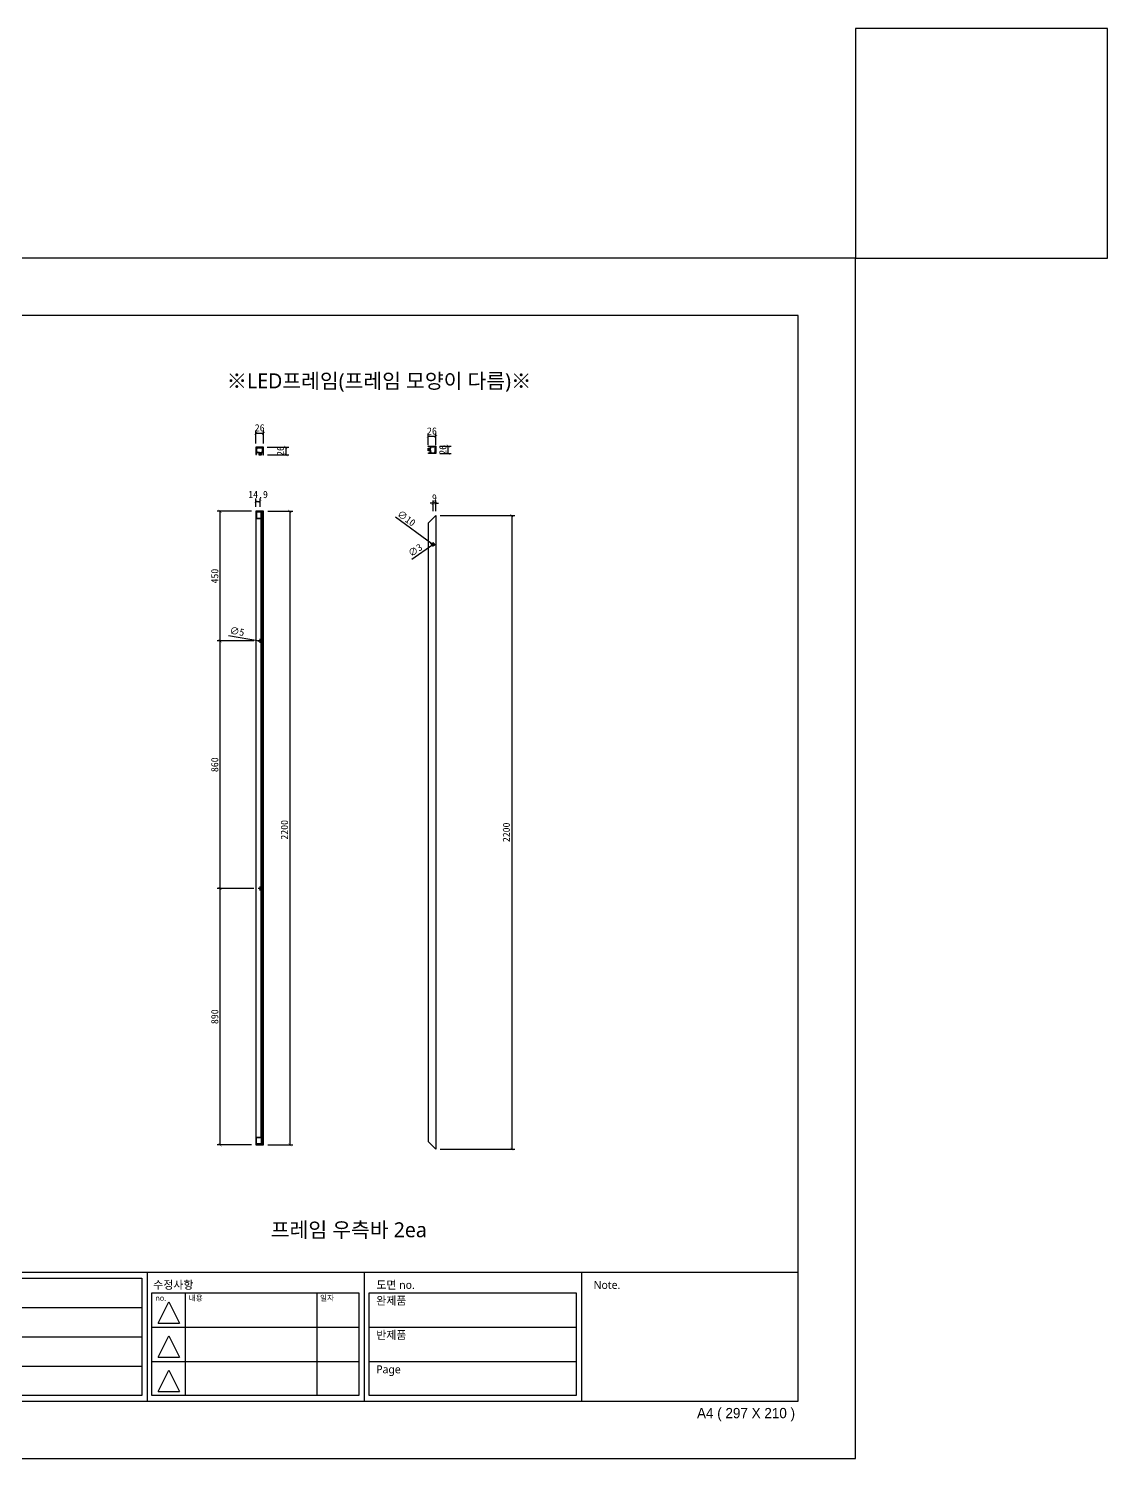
# Model space of a CAD drawing. Header units: millimetres. Extents: x -44117 to 256353, y -2095463 to 65325.
# Drawn here: x -39786 to -36041, y 49726 to 54691 of the extents above; entities that cross this region are included whole.
import ezdxf

# ---------------------------------------------------------------- set-up
doc = ezdxf.new("R2010")
doc.units = ezdxf.units.MM
doc.header["$LTSCALE"] = 10
doc.linetypes.add('CENTER', pattern=[50.8, 31.75, -6.35, 6.35, -6.35])
doc.layers.add('도면층2', color=3, linetype='CENTER')
doc.styles.add('고딕', font='')
doc.styles.get('고딕').set_extended_font_data('HYgtrE')
doc.dimstyles.new('ISO-25', dxfattribs={"dimtxt": 2.5, "dimasz": 2.5, "dimexe": 1, "dimexo": 1, "dimtad": 1, "dimtxsty": 'Standard', "dimblk": 'ARCHTICK', "dimcen": 2.5, "dimadec": 0, "dimazin": 0, "dimtfac": 1, "dimtmove": 0, "dimatfit": 3, "dimfxl": 0, "dimarcsym": 0})

# ---------------------------------------------------------------- blocks, each defined once
blk = doc.blocks.new('A$C2EC13F1B')
at = {"color": 7}
for p, q in [((-3.67, -0.83), (-1.17, 4.17)), ((-1.17, 4.17), (1.33, -0.83))]:
    blk.add_line(p, q, dxfattribs=at)
blk.add_lwpolyline([(-3.67, -0.83), (1.33, -0.83)], dxfattribs=at)
blk = doc.blocks.new('a4 1scale')
at = {"color": 8}
for p, q in [((-15144.83, -4477.05), (-14867.83, -4477.05)), ((-15097.66, -4499.61), (-15097.66, -4477.05)), ((-15057.67, -4499.62), (-15057.67, -4477.06)), ((-15028.06, -4478.06), (-15028.06, -4498.62)), ((-15019.68, -4499.62), (-15019.68, -4477.06)), ((-14981.69, -4499.62), (-14981.69, -4477.06)), ((-14943.7, -4499.62), (-14943.7, -4477.06)), ((-14905.71, -4499.62), (-14905.71, -4477.06)), ((-14980.9, -4480.63), (-14944.7, -4480.63)), ((-14975.07, -4480.63), (-14975.07, -4498.62)), ((-14952.08, -4480.63), (-14952.08, -4498.62)), ((-14942.91, -4480.63), (-14906.71, -4480.63)), ((-15056.67, -4483.2), (-15020.68, -4483.2)), ((-15018.68, -4483.2), (-14982.69, -4483.2)), ((-15096.66, -4488.33), (-15058.67, -4488.34)), ((-15056.67, -4488.34), (-15020.68, -4488.34)), ((-15018.68, -4488.34), (-14982.69, -4488.34)), ((-14980.9, -4486.63), (-14944.7, -4486.63)), ((-14942.91, -4486.63), (-14906.71, -4486.63)), ((-15141.53, -4492.95), (-15101.88, -4492.95)), ((-14980.9, -4492.63), (-14944.7, -4492.63)), ((-14942.91, -4492.63), (-14906.71, -4492.63)), ((-15056.67, -4493.48), (-15020.68, -4493.48)), ((-15018.68, -4493.48), (-14982.69, -4493.48))]:
    blk.add_line(p, q, dxfattribs=at)
for points in [[(-15154.83, -4509.61), (-14857.83, -4509.61), (-14857.83, -4299.61), (-15154.83, -4299.61)], [(-15144.83, -4499.61), (-14867.83, -4499.61), (-14867.83, -4309.61), (-15144.83, -4309.61)]]:
    blk.add_lwpolyline(points, close=True)
for points in [[(-15143.82, -4478.05), (-15098.66, -4478.05), (-15098.66, -4498.61), (-15143.83, -4498.61)], [(-15058.67, -4478.06), (-15096.66, -4478.05), (-15096.66, -4498.61), (-15058.66, -4498.62)], [(-15056.67, -4478.06), (-15020.68, -4478.06), (-15020.68, -4498.62), (-15056.67, -4498.62)], [(-15018.68, -4478.06), (-14982.69, -4478.06), (-14982.69, -4498.62), (-15018.68, -4498.62)]]:
    blk.add_lwpolyline(points, close=True, dxfattribs=at)
for points in [[(-14944.7, -4480.63), (-14944.7, -4498.62), (-14980.9, -4498.62), (-14980.9, -4480.63)], [(-14906.71, -4480.63), (-14906.71, -4498.62), (-14942.91, -4498.62), (-14942.91, -4480.63)]]:
    blk.add_lwpolyline(points, dxfattribs=at)
at = {"color": 8, "xscale": 0.7469071166727064, "yscale": 0.7469071166727064, "zscale": 0.7469071166727064}
for p in [(-14977.06, -4485.3), (-14977.06, -4491.3), (-14977.06, -4497.29)]:
    blk.add_blockref('A$C2EC13F1B', p, dxfattribs=at)
at = {"color": 8, "style": '고딕'}
for s, insert, char_height, width, attachment_point in [('{\\fMalgun Gothic|b0|i0|c129|p50;설 계}', (-15055.65, -4478.55), 1.4003, 21.6513, 1), ('{\\fMalgun Gothic|b0|i0|c129|p50;재 질}', (-15017.66, -4478.55), 1.4003, 21.6513, 1), ('{\\fMalgun Gothic|b0|i0|c129|p50;수정사항}', (-14980.67, -4478.55), 1.4003, 21.6513, 1), ('{\\fMalgun Gothic|b0|i0|c129|p50;도면 no.}', (-14941.63, -4478.55), 1.4003, 21.6513, 1), ('{\\fMalgun Gothic|b0|i0|c129|p50;PROJECT}', (-15095.45, -4478.74), 1.6004, 37.4801, 1), ('{\\fGulim|b0|i0|c129|p50;일자}', (-15027.2, -4478.57), 1.4, 24.7824, 1), ('{\\fMalgun Gothic|b0|i0|c129|p50;Note.}', (-14903.64, -4478.55), 1.4003, 21.6513, 1), ('{\\fMalgun Gothic|b0|i0|c129|p50;no.}', (-14980.32, -4481.07), 0.96, 25.9815, 1), ('{\\fMalgun Gothic|b0|i0|c129|p50;내용}', (-14974.49, -4481.07), 0.96, 25.9815, 1), ('{\\fMalgun Gothic|b0|i0|c129|p50;일자}', (-14951.5, -4481.07), 0.96, 25.9815, 1), ('{\\fGulim|b0|i0|c129|p50;완\\fMalgun Gothic|b0|i0|c129|p50;제품}', (-14941.66, -4481.32), 1.4003, 21.6513, 1), ('{\\fMalgun Gothic|b0|i0|c129|p50;검 토}', (-15055.65, -4483.82), 1.4003, 21.6513, 1), ('{\\fMalgun Gothic|b0|i0|c129|p50;수 량}', (-15017.66, -4483.82), 1.4003, 21.6513, 1), ('{\\fMalgun Gothic|b0|i0|c129|p50;반제품}', (-14941.66, -4487.32), 1.4003, 21.6513, 1), ('{\\fMalgun Gothic|b0|i0|c129|p50;도면명}', (-15095.89, -4489.07), 1.6004, 37.4801, 1), ('{\\fMalgun Gothic|b0|i0|c129|p50;승 인}', (-15055.65, -4489.02), 1.4003, 21.6513, 1), ('{\\fMalgun Gothic|b0|i0|c129|p50;마 감}', (-15017.66, -4489.02), 1.4003, 21.6513, 1), ('{\\fMalgun Gothic|b0|i0|c129|p50;Page}', (-14941.66, -4493.32), 1.4003, 21.6513, 1), ('{\\fMalgun Gothic|b0|i0|c129|p50;척 도 }', (-15055.65, -4494.02), 1.4003, 21.6513, 1), ('{\\fGulim|b0|i0|c129|p50;단 위}', (-15034.68, -4494.09), 1.4003, 21.6513, 1), ('mm', (-15024.45, -4496.13), 1.7, 15.2516, 5), ('{\\fMalgun Gothic|b0|i0|c129|p50;규 격 }', (-15017.66, -4494.02), 1.4003, 21.6513, 1), ('{\\C8;P-01-01}', (-15144.37, -4500.78), 1.8004, 27.0059, 1), ('{\\C8;A4 ( 297 X 210 )}', (-14868.4, -4500.78), 1.8004, 27.0059, 3)]:
    blk.add_mtext(s, dxfattribs=dict(at, insert=insert, char_height=char_height, width=width, attachment_point=attachment_point))
blk = doc.blocks.new('_ArchTick')
at = {"color": 0, "linetype": 'ByBlock', "const_width": 0.15}
blk.add_lwpolyline([(-0.5, -0.5), (0.5, 0.5)], dxfattribs=at)
blk = doc.blocks.new('*D1181')
at = {"color": 0, "lineweight": -2}
for p, q in [((-38357.6, 52999.9), (-38098.4, 52999.9)), ((-38108.4, 52999.9), (-38108.4, 50799.9)), ((-38357.6, 50799.9), (-38098.4, 50799.9))]:
    blk.add_line(p, q, dxfattribs=at)
at = {"layer": 'Defpoints', "color": 0}
for p in [(-38372.6, 52999.9), (-38372.6, 50799.9), (-38108.4, 50799.9)]:
    blk.add_point(p, dxfattribs=at)
at = {"color": 0, "lineweight": -2, "xscale": 10, "yscale": 10, "zscale": 10}
for p, rotation in [((-38108.4, 52999.9), 90), ((-38108.4, 50799.9), 270)]:
    blk.add_blockref('_ArchTick', p, dxfattribs=dict(at, rotation=rotation))
at = {"color": 0, "insert": (-38127.2, 51899.9), "char_height": 25, "attachment_point": 5, "rotation": 90}
blk.add_mtext('2200', dxfattribs=at)
blk = doc.blocks.new('*D1174')
at = {"color": 0, "lineweight": -2}
for p, q in [((-38512, 52995.1), (-38385.7, 52902.8)), ((-38377.6, 52896.9), (-38385.7, 52902.8)), ((-38377.6, 52896.9), (-38377.6, 52896.9))]:
    blk.add_line(p, q, dxfattribs=at)
at = {"layer": 'Defpoints', "color": 0}
for p in [(-38385.7, 52902.8), (-38377.6, 52896.9)]:
    blk.add_point(p, dxfattribs=at)
at = {"color": 0, "lineweight": -2, "xscale": 10, "yscale": 10, "zscale": 10}
for p, rotation in [((-38385.7, 52902.8), 323.8644302176114), ((-38377.6, 52896.9), 143.8644302176114)]:
    blk.add_blockref('_ArchTick', p, dxfattribs=dict(at, rotation=rotation))
at = {"color": 0, "insert": (-38474, 52990.5), "char_height": 25, "attachment_point": 5, "rotation": 323.8644}
blk.add_mtext('∅10', dxfattribs=at)
blk = doc.blocks.new('*D1182')
at = {"color": 0, "lineweight": -2}
for p, q in [((-38455.1, 52848.9), (-38382.9, 52899)), ((-38380.4, 52900.7), (-38382.9, 52899)), ((-38380.4, 52900.7), (-38380.4, 52900.7))]:
    blk.add_line(p, q, dxfattribs=at)
at = {"layer": 'Defpoints', "color": 0}
for p in [(-38382.9, 52899), (-38380.4, 52900.7)]:
    blk.add_point(p, dxfattribs=at)
at = {"color": 0, "lineweight": -2, "xscale": 10, "yscale": 10, "zscale": 10}
for p, rotation in [((-38382.9, 52899), 34.73872542622795), ((-38380.4, 52900.7), 214.7387254262279)]:
    blk.add_blockref('_ArchTick', p, dxfattribs=dict(at, rotation=rotation))
at = {"color": 0, "insert": (-38443.5, 52879.8), "char_height": 25, "attachment_point": 5, "rotation": 34.7387}
blk.add_mtext('∅3', dxfattribs=at)
blk = doc.blocks.new('*D1175')
at = {"color": 0, "lineweight": -2}
for p, q in [((-38381.6, 53042.5), (-38391.6, 53042.5)), ((-38381.6, 53014.9), (-38381.6, 53052.5)), ((-38372.6, 53042.5), (-38381.6, 53042.5)), ((-38372.6, 53014.9), (-38372.6, 53052.5)), ((-38372.6, 53042.5), (-38362.6, 53042.5))]:
    blk.add_line(p, q, dxfattribs=at)
at = {"layer": 'Defpoints', "color": 0}
for p in [(-38381.6, 53042.5), (-38381.6, 52999.9), (-38372.6, 52999.9)]:
    blk.add_point(p, dxfattribs=at)
at = {"color": 0, "lineweight": -2, "xscale": 10, "yscale": 10, "zscale": 10}
blk.add_blockref('_ArchTick', (-38381.6, 53042.5), dxfattribs=at)
at = {"color": 0, "lineweight": -2, "xscale": 10, "yscale": 10, "zscale": 10, "rotation": 180}
blk.add_blockref('_ArchTick', (-38372.6, 53042.5), dxfattribs=at)
at = {"color": 0, "insert": (-38377.1, 53061.2), "char_height": 25, "attachment_point": 5}
blk.add_mtext('9', dxfattribs=at)
blk = doc.blocks.new('*D1183')
at = {"color": 0, "lineweight": -2}
for p, q in [((-39092, 52583.7), (-38984.2, 52565.1)), ((-38979.2, 52564.3), (-38984.2, 52565.1)), ((-38979.2, 52564.3), (-38979.2, 52564.3))]:
    blk.add_line(p, q, dxfattribs=at)
at = {"layer": 'Defpoints', "color": 0}
for p in [(-38984.2, 52565.1), (-38979.2, 52564.3)]:
    blk.add_point(p, dxfattribs=at)
at = {"color": 0, "lineweight": -2, "xscale": 10, "yscale": 10, "zscale": 10}
for p, rotation in [((-38984.2, 52565.1), 350.2303854806697), ((-38979.2, 52564.3), 170.2303854806696)]:
    blk.add_blockref('_ArchTick', p, dxfattribs=dict(at, rotation=rotation))
at = {"color": 0, "insert": (-39062.1, 52597.6), "char_height": 25, "attachment_point": 5, "rotation": 350.2304}
blk.add_mtext('∅5', dxfattribs=at)
blk = doc.blocks.new('*D1184')
at = {"color": 0, "lineweight": -2}
for p, q in [((-38955.6, 53014.7), (-38868.9, 53014.7)), ((-38878.9, 53014.7), (-38878.9, 50814.7)), ((-38955.6, 50814.7), (-38868.9, 50814.7))]:
    blk.add_line(p, q, dxfattribs=at)
at = {"layer": 'Defpoints', "color": 0}
for p in [(-38970.6, 53014.7), (-38970.6, 50814.7), (-38878.9, 50814.7)]:
    blk.add_point(p, dxfattribs=at)
at = {"color": 0, "lineweight": -2, "xscale": 10, "yscale": 10, "zscale": 10}
for p, rotation in [((-38878.9, 53014.7), 90), ((-38878.9, 50814.7), 270)]:
    blk.add_blockref('_ArchTick', p, dxfattribs=dict(at, rotation=rotation))
at = {"color": 0, "insert": (-38897.6, 51908.7), "char_height": 25, "attachment_point": 5, "rotation": 90}
blk.add_mtext('2200', dxfattribs=at)
blk = doc.blocks.new('*D1176')
at = {"color": 0, "lineweight": -2}
for p, q in [((-38996.6, 53029.7), (-38996.6, 53059.1)), ((-38996.6, 53049.1), (-38981.7, 53049.1)), ((-38981.7, 53029.7), (-38981.7, 53059.1))]:
    blk.add_line(p, q, dxfattribs=at)
at = {"layer": 'Defpoints', "color": 0}
for p in [(-38981.7, 53049.1), (-38996.6, 53014.7), (-38981.7, 53014.7)]:
    blk.add_point(p, dxfattribs=at)
at = {"color": 0, "lineweight": -2, "xscale": 10, "yscale": 10, "zscale": 10, "rotation": 180}
blk.add_blockref('_ArchTick', (-38996.6, 53049.1), dxfattribs=at)
at = {"color": 0, "lineweight": -2, "xscale": 10, "yscale": 10, "zscale": 10}
blk.add_blockref('_ArchTick', (-38981.7, 53049.1), dxfattribs=at)
at = {"color": 0, "insert": (-38989.2, 53069.9), "char_height": 25, "attachment_point": 5}
blk.add_mtext('14,9', dxfattribs=at)
blk = doc.blocks.new('*D1185')
at = {"color": 0, "lineweight": -2}
for p, q in [((-39008.2, 51704.7), (-39130.9, 51704.7)), ((-39120.9, 50814.7), (-39120.9, 51704.7)), ((-39011.6, 50814.7), (-39130.9, 50814.7))]:
    blk.add_line(p, q, dxfattribs=at)
at = {"layer": 'Defpoints', "color": 0}
for p in [(-39120.9, 51704.7), (-38993.2, 51704.7), (-38996.6, 50814.7)]:
    blk.add_point(p, dxfattribs=at)
at = {"color": 0, "lineweight": -2, "xscale": 10, "yscale": 10, "zscale": 10}
for p, rotation in [((-39120.9, 51704.7), 90), ((-39120.9, 50814.7), 270)]:
    blk.add_blockref('_ArchTick', p, dxfattribs=dict(at, rotation=rotation))
at = {"color": 0, "insert": (-39139.6, 51259.7), "char_height": 25, "attachment_point": 5, "rotation": 90}
blk.add_mtext('890', dxfattribs=at)
blk = doc.blocks.new('*D1186')
at = {"color": 0, "lineweight": -2}
for p, q in [((-39008.2, 52564.7), (-39130.9, 52564.7)), ((-39120.9, 51704.7), (-39120.9, 52564.7)), ((-39003.7, 51704.7), (-39130.9, 51704.7))]:
    blk.add_line(p, q, dxfattribs=at)
at = {"layer": 'Defpoints', "color": 0}
for p in [(-39120.9, 52564.7), (-38993.2, 52564.7), (-38988.7, 51704.7)]:
    blk.add_point(p, dxfattribs=at)
at = {"color": 0, "lineweight": -2, "xscale": 10, "yscale": 10, "zscale": 10}
for p, rotation in [((-39120.9, 52564.7), 90), ((-39120.9, 51704.7), 270)]:
    blk.add_blockref('_ArchTick', p, dxfattribs=dict(at, rotation=rotation))
at = {"color": 0, "insert": (-39139.6, 52134.7), "char_height": 25, "attachment_point": 5, "rotation": 90}
blk.add_mtext('860', dxfattribs=at)
blk = doc.blocks.new('*D1187')
at = {"color": 0, "lineweight": -2}
for p, q in [((-39011.6, 53014.7), (-39130.9, 53014.7)), ((-39120.9, 52564.7), (-39120.9, 53014.7)), ((-39003.7, 52564.7), (-39130.9, 52564.7))]:
    blk.add_line(p, q, dxfattribs=at)
at = {"layer": 'Defpoints', "color": 0}
for p in [(-39120.9, 53014.7), (-38996.6, 53014.7), (-38988.7, 52564.7)]:
    blk.add_point(p, dxfattribs=at)
at = {"color": 0, "lineweight": -2, "xscale": 10, "yscale": 10, "zscale": 10}
for p, rotation in [((-39120.9, 53014.7), 90), ((-39120.9, 52564.7), 270)]:
    blk.add_blockref('_ArchTick', p, dxfattribs=dict(at, rotation=rotation))
at = {"color": 0, "insert": (-39139.6, 52789.7), "char_height": 25, "attachment_point": 5, "rotation": 90}
blk.add_mtext('450', dxfattribs=at)
blk = doc.blocks.new('*D1177')
at = {"color": 0, "lineweight": -2}
for p, q in [((-38398.6, 53244.4), (-38398.6, 53284.6)), ((-38372.6, 53274.6), (-38398.6, 53274.6)), ((-38372.6, 53244.4), (-38372.6, 53284.6))]:
    blk.add_line(p, q, dxfattribs=at)
at = {"layer": 'Defpoints', "color": 0}
for p in [(-38398.6, 53274.6), (-38398.6, 53229.4), (-38372.6, 53229.4)]:
    blk.add_point(p, dxfattribs=at)
at = {"color": 0, "lineweight": -2, "xscale": 10, "yscale": 10, "zscale": 10, "rotation": 180}
blk.add_blockref('_ArchTick', (-38398.6, 53274.6), dxfattribs=at)
at = {"color": 0, "lineweight": -2, "xscale": 10, "yscale": 10, "zscale": 10}
blk.add_blockref('_ArchTick', (-38372.6, 53274.6), dxfattribs=at)
at = {"color": 0, "insert": (-38385.6, 53293.4), "char_height": 25, "attachment_point": 5}
blk.add_mtext('26', dxfattribs=at)
blk = doc.blocks.new('*D1178')
at = {"color": 0, "lineweight": -2}
for p, q in [((-38358.1, 53241.2), (-38319, 53241.2)), ((-38329, 53215.2), (-38329, 53241.2)), ((-38358.1, 53215.2), (-38319, 53215.2))]:
    blk.add_line(p, q, dxfattribs=at)
at = {"layer": 'Defpoints', "color": 0}
for p in [(-38373.1, 53241.2), (-38329, 53241.2), (-38373.1, 53215.2)]:
    blk.add_point(p, dxfattribs=at)
at = {"color": 0, "lineweight": -2, "xscale": 10, "yscale": 10, "zscale": 10}
for p, rotation in [((-38329, 53241.2), 90), ((-38329, 53215.2), 270)]:
    blk.add_blockref('_ArchTick', p, dxfattribs=dict(at, rotation=rotation))
at = {"color": 0, "insert": (-38347.7, 53228.2), "char_height": 25, "attachment_point": 5, "rotation": 90}
blk.add_mtext('26', dxfattribs=at)
blk = doc.blocks.new('*D1179')
at = {"color": 0, "lineweight": -2}
for p, q in [((-38996.6, 53250.3), (-38996.6, 53295.7)), ((-38996.6, 53285.7), (-38970.6, 53285.7)), ((-38970.6, 53250.6), (-38970.6, 53295.7))]:
    blk.add_line(p, q, dxfattribs=at)
at = {"layer": 'Defpoints', "color": 0}
for p in [(-38970.6, 53285.7), (-38996.6, 53235.3), (-38970.6, 53235.6)]:
    blk.add_point(p, dxfattribs=at)
at = {"color": 0, "lineweight": -2, "xscale": 10, "yscale": 10, "zscale": 10, "rotation": 180}
blk.add_blockref('_ArchTick', (-38996.6, 53285.7), dxfattribs=at)
at = {"color": 0, "lineweight": -2, "xscale": 10, "yscale": 10, "zscale": 10}
blk.add_blockref('_ArchTick', (-38970.6, 53285.7), dxfattribs=at)
at = {"color": 0, "insert": (-38983.6, 53304.5), "char_height": 25, "attachment_point": 5}
blk.add_mtext('26', dxfattribs=at)
blk = doc.blocks.new('*D1180')
at = {"color": 0, "lineweight": -2}
for p, q in [((-38957.2, 53237.1), (-38882.9, 53237.1)), ((-38892.9, 53237.1), (-38892.9, 53211.1)), ((-38956.4, 53211.1), (-38882.9, 53211.1))]:
    blk.add_line(p, q, dxfattribs=at)
at = {"layer": 'Defpoints', "color": 0}
for p in [(-38972.2, 53237.1), (-38971.4, 53211.1), (-38892.9, 53211.1)]:
    blk.add_point(p, dxfattribs=at)
at = {"color": 0, "lineweight": -2, "xscale": 10, "yscale": 10, "zscale": 10}
for p, rotation in [((-38892.9, 53237.1), 90), ((-38892.9, 53211.1), 270)]:
    blk.add_blockref('_ArchTick', p, dxfattribs=dict(at, rotation=rotation))
at = {"color": 0, "insert": (-38911.6, 53224.1), "char_height": 25, "attachment_point": 5, "rotation": 90}
blk.add_mtext('26', dxfattribs=at)

msp = doc.modelspace()

# ---------------------------------------------------------------- linework, layer by layer
for p, q in [((-38970.60272, 53014.70654), (-38996.60272, 53014.70654)), ((-38996.60272, 53014.70654), (-38996.60272, 50814.70654)), ((-38977.30272, 52988.70654), (-38996.60272, 52988.70654)), ((-38995.10272, 53011.70654), (-38995.10272, 52990.20654)), ((-38978.80272, 53011.70654), (-38995.10272, 53011.70654)), ((-38978.80272, 52990.20654), (-38995.10272, 52990.20654)), ((-38983.60272, 53014.70654), (-38983.60272, 53011.70654)), ((-38978.80272, 52990.20654), (-38978.80272, 53011.70654)), ((-38978.80272, 50840.70654), (-38978.80272, 52988.70654)), ((-38977.30272, 50817.70654), (-38977.30272, 53011.70654)), ((-38972.10272, 53011.70654), (-38977.30272, 53011.70654)), ((-38972.10272, 50817.70654), (-38972.10272, 53011.70654)), ((-38972.10272, 52990.20654), (-38972.10272, 53011.70654)), ((-38970.60272, 52988.70654), (-38972.10272, 52988.70654)), ((-38970.60272, 50814.70654), (-38970.60272, 53014.70654)), ((-38398.62242, 52973.86863), (-38372.62242, 52999.86863)), ((-38372.62242, 52999.86863), (-38372.62242, 50799.86863)), ((-38398.62242, 52973.86863), (-38398.62242, 50825.86863)), ((-38977.30272, 50840.70654), (-38996.60272, 50840.70654)), ((-38996.60272, 50814.70654), (-38970.60272, 50814.70654)), ((-38970.60272, 50814.70654), (-38996.60272, 50814.70654)), ((-38995.10272, 50817.70654), (-38995.10272, 50839.20654)), ((-38978.80272, 50839.20654), (-38995.10272, 50839.20654)), ((-38978.80272, 50817.70654), (-38995.10272, 50817.70654)), ((-38978.80272, 50839.20654), (-38978.80272, 50817.70654)), ((-38972.10272, 50817.70654), (-38977.30272, 50817.70654)), ((-38970.60272, 50840.70654), (-38972.10272, 50840.70654)), ((-38398.62242, 50825.86863), (-38372.62242, 50799.86863))]:
    msp.add_line(p, q)
msp.add_lwpolyline([(-36915.26393, 53893.38382), (-36040.7006, 53893.38382), (-36040.7006, 54690.93869), (-36915.26393, 54690.93869)], close=True)
for points in [[(-38994.73943, 53212.09346), (-38994.73943, 53212.09346), (-38994.73943, 53212.09346, 0.4142135624), (-38994.51643, 53212.26745), (-38994.42162, 53213.03542, -0.1357168379), (-38994.38083, 53213.13392, 0.1201861936), (-38993.74833, 53214.53823, 0.4322308638), (-38993.92045, 53214.7733), (-38994.20276, 53214.80816, -0.4142135624), (-38994.37675, 53215.03115), (-38994.29833, 53215.66633, -0.4142135624), (-38994.07533, 53215.84032), (-38993.47985, 53215.7668, 0.4142135624), (-38993.25685, 53215.94079), (-38993.15883, 53216.73476, 0.4142135624), (-38993.33282, 53216.95776), (-38993.9283, 53217.03128, -0.4142135624), (-38994.10228, 53217.25428), (-38993.9675, 53218.34599, -0.4142135624), (-38993.7445, 53218.51998), (-38985.80478, 53217.53975, -0.4142135624), (-38985.6308, 53217.31675), (-38985.76558, 53216.22504, -0.4142135624), (-38985.98858, 53216.05105), (-38986.58405, 53216.12457, 0.4142135624), (-38986.80705, 53215.95058), (-38986.90508, 53215.15661, 0.4142135624), (-38986.73109, 53214.93361), (-38986.13561, 53214.86009, -0.4142135624), (-38985.96162, 53214.63709), (-38986.04004, 53214.00192, -0.4142135624), (-38986.26304, 53213.82793), (-38986.54534, 53213.86278, 0.4322308638), (-38986.76947, 53213.67662, 0.1201861936), (-38986.49751, 53212.16065, -0.1357168379), (-38986.4819, 53212.05519), (-38986.57671, 53211.28722, 0.4142135624), (-38986.40272, 53211.06422), (-38977.80272, 53211.06422, 0.4142135624), (-38977.30272, 53211.56422), (-38977.30272, 53219.06422), (-38972.10272, 53219.06422), (-38972.10272, 53211.37304, 0.4228503783), (-38971.80285, 53211.06422), (-38970.90272, 53211.06422, 0.4142135624), (-38970.60272, 53211.36422), (-38970.60272, 53236.56422, 0.4142135624), (-38971.10272, 53237.06422), (-38996.10272, 53237.06422, 0.4142135624), (-38996.60272, 53236.56422), (-38996.60167, 53212.76164, 0.4142135624), (-38996.10167, 53212.26164), (-38994.73943, 53212.09346)], [(-38984.60272, 53214.56422), (-38978.80272, 53214.56422), (-38978.80272, 53219.06422), (-38978.80272, 53220.26422, -0.4142135624), (-38978.50272, 53220.56422), (-38977.30272, 53220.56422), (-38977.30272, 53220.56422), (-38973.60272, 53220.56422), (-38973.60272, 53235.56422), (-38977.60272, 53235.56422), (-38977.60272, 53234.06422), (-38991.10272, 53234.06422), (-38991.10272, 53232.86422, -0.4142135624), (-38991.40272, 53232.56422), (-38991.80272, 53232.56422, -0.4142135624), (-38992.10272, 53232.86422), (-38992.10272, 53235.56422), (-38995.10272, 53235.56422), (-38995.10272, 53219.56422), (-38992.40272, 53219.56422, 0.4142135624), (-38992.10272, 53219.86422), (-38992.10272, 53221.26422, -0.4142135624), (-38991.80272, 53221.56422), (-38991.40272, 53221.56422, -0.4142135624), (-38991.10272, 53221.26422), (-38991.10272, 53219.86922, 0.4142135624), (-38990.80272, 53219.56922), (-38984.90272, 53219.56922, -0.4142135624), (-38984.60272, 53219.26922), (-38984.60272, 53214.56422)], [(-38397.49318, 53217.07148), (-38397.49318, 53217.07148), (-38397.49318, 53217.07148, -0.4142135624), (-38397.3192, 53217.29447), (-38396.55122, 53217.38929, 0.1357168379), (-38396.45273, 53217.43008, -0.1201861936), (-38395.04842, 53218.06257, -0.4322308638), (-38394.81334, 53217.89045), (-38394.77849, 53217.60815, 0.4142135624), (-38394.55549, 53217.43416), (-38393.92031, 53217.51258, 0.4142135624), (-38393.74632, 53217.73558), (-38393.81984, 53218.33106, -0.4142135624), (-38393.64585, 53218.55405), (-38392.85188, 53218.65208, -0.4142135624), (-38392.62888, 53218.47809), (-38392.55536, 53217.88261, 0.4142135624), (-38392.33237, 53217.70862), (-38391.24065, 53217.84341, 0.4142135624), (-38391.06667, 53218.0664), (-38392.04689, 53226.00612, 0.4142135624), (-38392.26989, 53226.18011), (-38393.3616, 53226.04533, 0.4142135624), (-38393.53559, 53225.82233), (-38393.46208, 53225.22685, -0.4142135624), (-38393.63606, 53225.00385), (-38394.43003, 53224.90583, -0.4142135624), (-38394.65303, 53225.07982), (-38394.72655, 53225.6753, 0.4142135624), (-38394.94955, 53225.84928), (-38395.58473, 53225.77087, 0.4142135624), (-38395.75871, 53225.54787), (-38395.72386, 53225.26556, -0.4322308638), (-38395.91002, 53225.04144, -0.1201861936), (-38397.42599, 53225.3134, 0.1357168379), (-38397.53145, 53225.32901), (-38398.29942, 53225.23419, -0.4142135624), (-38398.52242, 53225.40818), (-38398.52242, 53234.00818, -0.4142135624), (-38398.02242, 53234.50818), (-38390.52242, 53234.50818), (-38390.52242, 53239.70818), (-38398.2136, 53239.70818, -0.4228503783), (-38398.52242, 53240.00805), (-38398.52242, 53240.90818, -0.4142135624), (-38398.22242, 53241.20818), (-38373.02242, 53241.20818, -0.4142135624), (-38372.52242, 53240.70818), (-38372.52242, 53215.70818, -0.4142135624), (-38373.02242, 53215.20818), (-38396.825, 53215.20924, -0.4142135624), (-38397.325, 53215.70924), (-38397.49318, 53217.07148)], [(-38395.02242, 53227.20818), (-38395.02242, 53233.00818), (-38390.52242, 53233.00818), (-38389.32242, 53233.00818, 0.4142135624), (-38389.02242, 53233.30818), (-38389.02242, 53234.50818), (-38389.02242, 53234.50818), (-38389.02242, 53238.20818), (-38374.02242, 53238.20818), (-38374.02242, 53234.20818), (-38375.52242, 53234.20818), (-38375.52242, 53220.70818), (-38376.72242, 53220.70818, 0.4142135624), (-38377.02242, 53220.40818), (-38377.02242, 53220.00818, 0.4142135624), (-38376.72242, 53219.70818), (-38374.02242, 53219.70818), (-38374.02242, 53216.70818), (-38390.02242, 53216.70818), (-38390.02242, 53219.40818, -0.4142135624), (-38389.72242, 53219.70818), (-38388.32242, 53219.70818, 0.4142135624), (-38388.02242, 53220.00818), (-38388.02242, 53220.40818, 0.4142135624), (-38388.32242, 53220.70818), (-38389.71742, 53220.70818, -0.4142135624), (-38390.01742, 53221.00818), (-38390.01742, 53226.90818, 0.4142135624), (-38390.31742, 53227.20818), (-38395.02242, 53227.20818)]]:
    msp.add_lwpolyline(points, format="xyb")
for centre, radius in [((-38381.62242, 52899.86863), 5), ((-38381.62242, 52899.86863), 1.5), ((-38981.70272, 52564.70654), 2.5), ((-38981.70272, 51704.70654), 2.5)]:
    msp.add_circle(centre, radius)
at = {"layer": '도면층2'}
for p, q in [((-38388.62242, 52899.86863), (-38374.62242, 52899.86863)), ((-38381.62242, 52892.86863), (-38381.62242, 52906.86863)), ((-38974.70272, 52564.70654), (-38988.70272, 52564.70654)), ((-38981.70272, 52557.70654), (-38981.70272, 52571.70654)), ((-38974.70272, 51704.70654), (-38988.70272, 51704.70654)), ((-38981.70272, 51697.70654), (-38981.70272, 51711.70654))]:
    msp.add_line(p, q, dxfattribs=at)

# ---------------------------------------------------------------- block references
at = {"color": 1, "xscale": 19.845, "yscale": 19.845, "zscale": 19.845}
msp.add_blockref('a4 1scale', (257938.37095, 139219.12481), dxfattribs=at)

# ---------------------------------------------------------------- texts
at = {"color": 142, "char_height": 52.004575, "width": 1506.5379465, "attachment_point": 5, "style": '고딕'}
for s, insert in [('{\\fMalgun Gothic|b0|i0|c129|p50;\\C3;※LED프레임(프레임 모양이 다름)※}', (-38569.39054, 53461.76918)), ('{\\fMalgun Gothic|b0|i0|c129|p50;프레임 우측바 2ea}', (-38674.30119, 50517.07796))]:
    msp.add_mtext(s, dxfattribs=dict(at, insert=insert))

# ---------------------------------------------------------------- dimensions: what is measured, and where the dimension line sits
for base, p1, p2, picture, middle in [((-38970.60272, 53285.73935), (-38996.60272, 53235.31347), (-38970.60272, 53235.55747), '*D1179', (-38983.60272, 53285.73935)), ((-38981.70272, 53049.07701), (-38996.60272, 53014.70654), (-38981.70272, 53014.70654), '*D1176', (-38989.15272, 53049.07701))]:
    dim = msp.add_linear_dim(base=base, p1=p1, p2=p2, dimstyle='ISO-25', override={"dimscale": 10, "dimasz": 1, "dimexo": 1.5})
    dim.commit()
    dim.dimension.update_dxf_attribs({"geometry": picture, "text_midpoint": middle, "dimtype": 160})
for base, p1, p2, angle, picture, middle in [((-38398.62242, 53274.63839), (-38372.62242, 53229.3619), (-38398.62242, 53229.3619), 180, '*D1177', (-38385.62242, 53274.63839)), ((-38892.8903, 53211.06422), (-38972.19564, 53237.06422), (-38971.35279, 53211.06422), 90, '*D1180', (-38892.8903, 53224.06422)), ((-38328.99612, 53241.20818), (-38373.12242, 53215.20818), (-38373.12242, 53241.20818), 90, '*D1178', (-38328.99612, 53228.20818)), ((-38381.62242, 53042.45349), (-38372.62242, 52999.86863), (-38381.62242, 52999.86863), 180, '*D1175', (-38377.12242, 53042.45349)), ((-38878.85245, 50814.70654), (-38970.60272, 53014.70654), (-38970.60272, 50814.70654), 90, '*D1184', (-38878.85245, 51908.70654))]:
    dim = msp.add_linear_dim(base=base, p1=p1, p2=p2, angle=angle, dimstyle='ISO-25', override={"dimscale": 10, "dimasz": 1, "dimexo": 1.5})
    dim.commit()
    dim.dimension.update_dxf_attribs({"geometry": picture, "text_midpoint": middle, "dimtype": 160})
for base, p1, p2, override, picture, middle in [((-39120.87485, 53014.70654), (-38988.70272, 52564.70654), (-38996.60272, 53014.70654), {"dimscale": 10, "dimasz": 1, "dimexo": 1.5, "dimtmove": 1}, '*D1187', (-39139.62485, 52789.70654)), ((-38108.41735, 50799.86863), (-38372.62242, 52999.86863), (-38372.62242, 50799.86863), {"dimscale": 10, "dimasz": 1, "dimexo": 1.5}, '*D1181', (-38127.16735, 51899.86863)), ((-39120.87485, 52564.70654), (-38988.70272, 51704.70654), (-38993.20272, 52564.70654), {"dimscale": 10, "dimasz": 1, "dimexo": 1.5, "dimtmove": 1}, '*D1186', (-39139.62485, 52134.70654)), ((-39120.87485, 51704.70654), (-38996.60272, 50814.70654), (-38993.20272, 51704.70654), {"dimscale": 10, "dimasz": 1, "dimexo": 1.5}, '*D1185', (-39139.62485, 51259.70654))]:
    dim = msp.add_linear_dim(base=base, p1=p1, p2=p2, angle=90, dimstyle='ISO-25', override=override)
    dim.commit()
    dim.dimension.update_dxf_attribs({"geometry": picture, "text_midpoint": middle})
for p1, p2, picture, middle in [((-38377.5843, 52896.92014), (-38385.66054, 52902.81712), '*D1174', (-38485.07497, 52975.40595)), ((-38380.38978, 52900.72338), (-38382.85506, 52899.01388), '*D1182', (-38432.84412, 52864.3498)), ((-38979.23898, 52564.28232), (-38984.16647, 52565.13076), '*D1183', (-39065.3286, 52579.10557))]:
    dim = msp.add_diameter_dim_2p(p1=p1, p2=p2, dimstyle='ISO-25', override={"dimscale": 10, "dimasz": 1, "dimexo": 1.5})
    dim.commit()
    dim.dimension.update_dxf_attribs({"geometry": picture, "text_midpoint": middle, "dimtype": 163})

doc.saveas('drawing.dxf')
